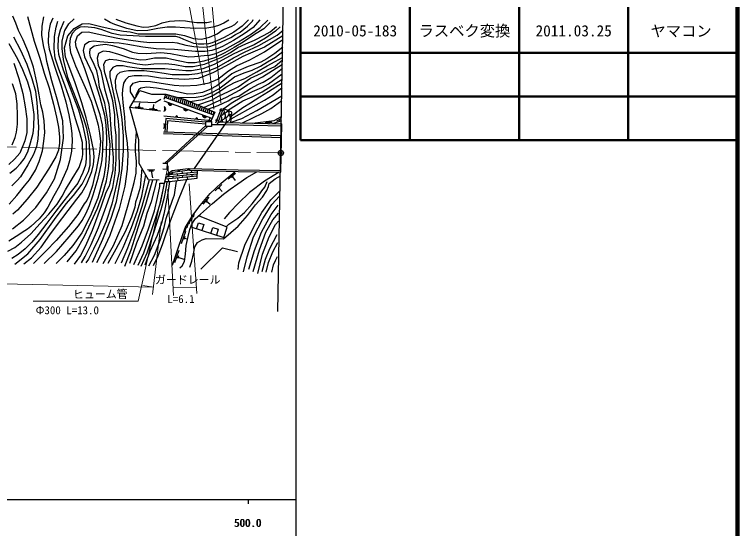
# Model space of a CAD drawing. Units: millimetres at full size, sheet at 1:1000; details may follow other scales. Extents: x 40000 to 680000, y 20000 to 380000.
# Drawn here: x 514522 to 680000, y 198357 to 315976 of the extents above; entities that cross this region are included whole.
import ezdxf
from ezdxf.enums import TextEntityAlignment as Align

# ---------------------------------------------------------------- set-up
doc = ezdxf.new("R2010")
doc.units = ezdxf.units.MM
doc.header["$LTSCALE"] = 1000
doc.header["$PDMODE"] = 32
doc.header["$PDSIZE"] = 500
doc.linetypes.add('CHAIN', pattern=[18.5, 12, -1.5, 3.5, -1.5])
for name, color, linetype, lineweight in [('M-BGD', 7, 'Continuous', 25), ('M-BMK', 2, 'CHAIN', 13), ('M-BMK-OTRS', 5, 'Continuous', 25), ('M-BMK-SRVR', 3, 'Continuous', 25), ('M-STR-HTXT', 7, 'Continuous', 13), ('M-STR-STR1', 1, 'Continuous', 25), ('M-TTL', 2, 'Continuous', 140), ('M-TTL-BAND', 7, 'Continuous', 25), ('M-TTL-FRAM', 2, 'Continuous', 50), ('M-TTL-LINE', 7, 'Continuous', 50)]:
    doc.layers.add(name, color=color, linetype=linetype, lineweight=lineweight)
doc.layers.add('M-OTRS', color=6, linetype='Continuous')
doc.layers.add('M-TTL-TXT', color=7, linetype='Continuous')
doc.styles.add('ＭＳ ゴシック', font='')
doc.styles.get('ＭＳ ゴシック').set_extended_font_data('MS Gothic')

msp = doc.modelspace()

# ---------------------------------------------------------------- hatches: boundary and pattern name
at = {"layer": 'M-BGD'}
for points in [[(548754, 294854), (548732, 293863, 0.82183)], [(550613, 295472), (549680, 295807, 0.82183)], [(554188, 294188), (553256, 294523, 0.82183)], [(558506, 292637), (557574, 292972, 0.82183)], [(551834, 292505), (551434, 292545, -0.4608), (551658, 292759, -0.4608)], [(556418, 292040), (556018, 292080, -0.4608), (556241, 292294, -0.4608)], [(548669, 290952), (548647, 289961, 0.82183)]]:
    msp.add_hatch(color=256, dxfattribs=at).paths.add_polyline_path(points)

# ---------------------------------------------------------------- linework, layer by layer
for p, q in [((542296, 297539), (542368, 297123)), ((548791, 296585), (549192, 297746)), ((560113, 292965), (548914, 296941)), ((549500, 297661), (549253, 296821)), ((549955, 297536), (549697, 296663)), ((550409, 297411), (550142, 296505)), ((550863, 297286), (550586, 296347)), ((551317, 297160), (551030, 296190)), ((551771, 297035), (551475, 296032)), ((552225, 296910), (551919, 295874)), ((552679, 296785), (552364, 295716)), ((553133, 296659), (552808, 295558)), ((553587, 296534), (553253, 295401)), ((554023, 296346), (553697, 295243)), ((547947, 293840), (540902, 294669)), ((542158, 294823), (543946, 294613)), ((542865, 294921), (543282, 294872)), ((543073, 294897), (543179, 295791)), ((546341, 294512), (546446, 295406)), ((559743, 292193), (548781, 296130)), ((554458, 296158), (554142, 295085)), ((554894, 295970), (554586, 294927)), ((555330, 295782), (555031, 294769)), ((555765, 295594), (555475, 294612)), ((556201, 295406), (555920, 294454)), ((556636, 295218), (556364, 294296)), ((557072, 295030), (556809, 294138)), ((557507, 294842), (557253, 293980)), ((557943, 294654), (557698, 293823)), ((545426, 294439), (547213, 294228)), ((546132, 294537), (546549, 294488)), ((558379, 294466), (558142, 293665)), ((558814, 294278), (558587, 293507)), ((559250, 294090), (559031, 293349)), ((559685, 293902), (559476, 293191)), ((560121, 293714), (559920, 293034)), ((560597, 291210), (561873, 294504)), ((548709, 292821), (559520, 291725)), ((559085, 291769), (559295, 292354)), ((563002, 291246), (561085, 291308)), ((571914, 291314), (573484, 291356)), ((572834, 291081), (572827, 291339)), ((575616, 291614), (573554, 290989)), ((574591, 291661), (575578, 292193)), ((575266, 291681), (575123, 291947)), ((548901, 281949), (558352, 290580)), ((549422, 281926), (558679, 290379)), ((559644, 290837), (562714, 290833)), ((548616, 288711), (575543, 287856)), ((548628, 289100), (575555, 288246)), ((544992, 280539), (546639, 280462)), ((545281, 280218), (546376, 280186)), ((545828, 280202), (546092, 278603)), ((556346, 279930), (549939, 279318)), ((550766, 279397), (550717, 279909)), ((552942, 279605), (552887, 280181)), ((554077, 279228), (554031, 279709)), ((555119, 279813), (555068, 280346)), ((556292, 278954), (549105, 278267)), ((556319, 279442), (549229, 278765)), ((549724, 278812), (549693, 279132)), ((549834, 277661), (549770, 278331)), ((550858, 278435), (550812, 278916)), ((551900, 279020), (551854, 279501)), ((552007, 277900), (551946, 278539)), ((553034, 278643), (552988, 279124)), ((554178, 278163), (554123, 278747)), ((555211, 278851), (555165, 279332)), ((565070, 279624), (563441, 278298)), ((564578, 278953), (564198, 278644)), ((564388, 278798), (565051, 277984)), ((561962, 277088), (560437, 275645)), ((561522, 276383), (561166, 276046)), ((561344, 276214), (562066, 275452)), ((559023, 274186), (557663, 272586)), ((558662, 273437), (558345, 273064)), ((558503, 273250), (559304, 272570)), ((553636, 266323), (552662, 263486)), ((553546, 265138), (553319, 264476)), ((553433, 264807), (553934, 264635)), ((552146, 261972), (551183, 259130)), ((552061, 260786), (551836, 260123)), ((551948, 260455), (553288, 260001))]:
    msp.add_line(p, q, dxfattribs=at)
for points in [[(513016, 261792), (514624, 262683), (516165, 263886), (518285, 265806), (520380, 268139), (522373, 270306), (524294, 272606), (525434, 274422), (526201, 275868), (527755, 278349), (529359, 280967), (530013, 282990), (530188, 283954), (530100, 286665), (529461, 289008), (528521, 292094), (527242, 296385), (526164, 299604), (524634, 303682), (523843, 305955), (523605, 308084), (523705, 310946), (524031, 313038), (524420, 314416)], [(523304, 315143), (522715, 313752), (522327, 311810), (522251, 309591), (522464, 308025), (523693, 304135), (525186, 299669), (526301, 296007), (526928, 293034), (527455, 290498), (527681, 288757), (527743, 286991), (527580, 284707), (527153, 282473), (526589, 280669), (524832, 276730), (523529, 274463), (522172, 271889), (521358, 270574), (520190, 269217), (518272, 267450), (517504, 266832), (516865, 266494), (514947, 265154), (513215, 264087)], [(513276, 272567), (515050, 274574), (516823, 276781), (517975, 278143), (519325, 280358), (520205, 282328), (520936, 284791), (521272, 286964), (521470, 288969), (521334, 291672), (521024, 293590), (520578, 295291), (520181, 297605), (519747, 300110), (518868, 303913), (517752, 307284), (516489, 310205), (515449, 312300), (514805, 314008), (514136, 315604)], [(514080, 266961), (516629, 268906), (519412, 271800), (521860, 275200), (523702, 278407), (525070, 282799), (525748, 287691), (525598, 291629), (524331, 296608), (523094, 300775), (521932, 305243), (521731, 306666), (521150, 308879), (520809, 311203), (520829, 313327), (521210, 315431)], [(517496, 315507), (519006, 309848), (520307, 305945), (521347, 302538), (522461, 299167), (523452, 295425), (524109, 292512), (524579, 290198), (524839, 287991), (524851, 286519), (524603, 284918), (523959, 283383), (522311, 280570), (519634, 276431), (517467, 273696), (515223, 271204), (514121, 270275)], [(514588, 258872), (517613, 261185), (520382, 264483), (523709, 269044), (526346, 272676), (528002, 274519), (530006, 277185), (531462, 280083), (531879, 281464), (531865, 283278), (531606, 287069), (531059, 289881), (530382, 292098), (528768, 296263), (527155, 300572), (526766, 301565), (525742, 305689), (525440, 308179), (525469, 309941), (526031, 312287), (526967, 313798), (528220, 314950)], [(568103, 314766), (566629, 313266), (564728, 311933), (562491, 310723), (560830, 309945), (559803, 309497), (558934, 309261), (557829, 309155), (556539, 309155), (555565, 309340), (553301, 310260), (552314, 310721), (551418, 310905), (544514, 310906), (540276, 311130), (538728, 311237), (536872, 311632), (534371, 312527), (532884, 312882), (530617, 313118), (529525, 313092), (528551, 312513), (527708, 311606), (527286, 310496), (527155, 309023), (527379, 307308), (528485, 304226), (531026, 298592), (532040, 296153), (533067, 292885), (533647, 290685), (534002, 288830), (534200, 286878), (534002, 284483), (533567, 282334), (533172, 279979), (532869, 278885), (532356, 276859), (531551, 274409), (531064, 273383), (530509, 272654), (529062, 270246), (526877, 267457), (524057, 264295), (521712, 261803), (518843, 259014)], [(521321, 258962), (524112, 261727), (527008, 265081), (529210, 267639), (530026, 268810), (530961, 270537), (531672, 272261), (532541, 274699), (533661, 278518), (534372, 281495), (534570, 282705), (534741, 284907), (534846, 288880), (534702, 290740), (534122, 293029), (532476, 298075), (530605, 303528), (529578, 306255), (528616, 308602), (528498, 309733), (528919, 311114), (529946, 311904), (531367, 311982), (534530, 311353), (538204, 310590), (540604, 310155), (543329, 309760), (545501, 309563), (550640, 309615), (551759, 309471), (553707, 308958), (555563, 308681), (557748, 308523), (559224, 308682), (560935, 309234), (564032, 310696), (565087, 311409), (566206, 311948), (567827, 313319), (568998, 314450), (569182, 314818)], [(570698, 314747), (569184, 313024), (567113, 311534), (564652, 309995), (562121, 308624), (561028, 308164), (559659, 307730), (558133, 307480), (555948, 307480), (553506, 307703), (551137, 307966), (546977, 308124), (543924, 308466), (540440, 309086), (538453, 309441), (535873, 309573), (534043, 309744), (532609, 309876), (531608, 309731), (530569, 309007), (530253, 307758), (530555, 306311), (532345, 302385), (533951, 297276), (535097, 292929), (535452, 290647), (535597, 287766), (535544, 283931), (535333, 281413), (534951, 278914), (533567, 273974), (531816, 269725), (529958, 266007), (527852, 263100), (525915, 260791), (524085, 259015)], [(526585, 259368), (528640, 261897), (530548, 265239), (532024, 268414), (533513, 271655), (534646, 274789), (535569, 277911), (536043, 280639), (536240, 282862), (536424, 286238), (536148, 288921), (535845, 292000), (535240, 295651), (534318, 298433), (533989, 299301), (533752, 301235), (533341, 303072), (532565, 305033), (531959, 306203), (531775, 307098), (531867, 308150), (532776, 308769), (534131, 309058), (535329, 309163), (536927, 308888), (539401, 308164), (541547, 307348), (542731, 307098), (544752, 307058), (547990, 307243), (550227, 307045), (552583, 306611), (554443, 306308), (555746, 306321), (557958, 306558), (559122, 306664), (560609, 307058), (562662, 307992), (565812, 309680), (568763, 311551), (570750, 312972), (572488, 314695)], [(563611, 314672), (562453, 314001), (561203, 313436), (559913, 313107), (558550, 312855), (556062, 312789), (553430, 312934), (551384, 313079), (549436, 313066), (547303, 312750), (545040, 312329), (542631, 312237), (540218, 312778), (537520, 313660), (536414, 314147), (535164, 314896)], [(537757, 314923), (540021, 314028), (542495, 313344), (544009, 313107), (545250, 313173), (546842, 313489), (548317, 314068), (550001, 314475), (552258, 314593), (553627, 314501), (555048, 314278), (556233, 314133), (558563, 314120), (559589, 314383)], [(525815, 314403), (524951, 312359), (524505, 310660), (524418, 308401), (524619, 306884), (525642, 303272), (527011, 299693), (527977, 297313), (529143, 294161), (529993, 291191), (530584, 288729), (530958, 286812), (530944, 282921), (530785, 281508), (530194, 279795), (529026, 277388), (527211, 275056), (525279, 272632), (523969, 270991), (521950, 268237), (519961, 265656), (518506, 263915), (516980, 262360), (515338, 261094), (513927, 260158)], [(516684, 258949), (518408, 260317), (520634, 262741), (522608, 265583), (524125, 267626), (526799, 271155), (528801, 273685), (529959, 275185), (531093, 277190), (532212, 280084), (532621, 281614), (532779, 283416), (532621, 285065), (531897, 288341), (530962, 292359), (529934, 295759), (528393, 300356), (527194, 303622), (526178, 306192), (526007, 308310), (526706, 311075), (528180, 312745), (530026, 313827), (531514, 313932), (534291, 313248), (537375, 312511), (539507, 312156), (541034, 312025), (542811, 311577), (551478, 311551), (553404, 311156), (555510, 310511), (557301, 310301), (559143, 310748), (560937, 311512), (562253, 312525), (564096, 313249), (564967, 313646), (565625, 314330)], [(573012, 314105), (571587, 312720), (569429, 311365), (566849, 309654), (564793, 308440), (562674, 307164), (560276, 306031), (557867, 305294), (555906, 304886), (554168, 304926), (550562, 305702), (549237, 305941), (546605, 305967), (544696, 305586), (543327, 305493), (540945, 305941), (538405, 306796), (536371, 307442), (534792, 307587), (533765, 307034), (533436, 305956), (533713, 304410), (534253, 303002), (535148, 298958), (536084, 295427), (536320, 293096), (536544, 289754), (536887, 285999), (537084, 283192), (537057, 280456), (536173, 276726), (535463, 275253), (534395, 272142), (532275, 266572), (530814, 263073), (529651, 260854), (528177, 258881)], [(529894, 259162), (530723, 260570), (532093, 263374), (533740, 267260), (534898, 270378), (535898, 273101), (537006, 276423), (537573, 279585), (537784, 282774), (537797, 288344), (537494, 290712), (537468, 293033), (537007, 296190), (535940, 300116), (535097, 302950), (534965, 304608), (535426, 305437), (536334, 305752), (537927, 305568), (542586, 304687), (544468, 304489), (546412, 304661), (549149, 304727), (551229, 304503), (553559, 304056), (555421, 304057), (558014, 304570), (561845, 306135), (563994, 307311), (565679, 308443), (567443, 309219), (569483, 310127), (571642, 311271), (573037, 312021), (574458, 313231)], [(575316, 313123), (574293, 312159), (572002, 310523), (569353, 309010), (566702, 307891), (564572, 306927), (562222, 305572), (560261, 304542), (557622, 303534), (555004, 303115), (553734, 303056), (548942, 303534), (543570, 303573), (540395, 304018), (539409, 304209), (537838, 304196), (537013, 303868), (536357, 302891), (536311, 301674), (536816, 299557), (537418, 296766), (537962, 293576), (538230, 291551), (538381, 289516), (538394, 285364), (538481, 280099), (537863, 277113), (536794, 272606), (535529, 268627), (533777, 264674), (532579, 262280), (531447, 260017), (530881, 259136)], [(532374, 259295), (534731, 264538), (536672, 269353), (537869, 273172), (538669, 277229), (539163, 280744), (539486, 284790), (539468, 288166), (539163, 291966), (538706, 295182), (537717, 299076), (537609, 300930), (538061, 302157), (538703, 302791), (539632, 303033), (540588, 303138), (544186, 303127), (546721, 302858), (548770, 302512), (550612, 302211), (554509, 302204), (556430, 302453), (558860, 303108), (560798, 303880), (563334, 305290), (564653, 306090), (567193, 307346), (570461, 308860), (572853, 310249), (574609, 311258), (575989, 312357)], [(514285, 310827), (515895, 307840), (517368, 304631), (518483, 301351), (519301, 298462), (519623, 295722), (519895, 292603), (520056, 290136), (519895, 287476), (519572, 285737), (518878, 283918), (517614, 281573), (515868, 278789), (515172, 277969), (513884, 276744)], [(575966, 311077), (571744, 308482), (568545, 307102), (566793, 306322), (562818, 304112), (560110, 302720), (558027, 301855), (556552, 301322), (553523, 301074), (547945, 301426), (545200, 301832), (543645, 301950), (541904, 301939), (540632, 301672), (539948, 301053), (539446, 300220), (539211, 298839), (539168, 297643), (539360, 295838), (539691, 292471), (539875, 289732), (540326, 286511), (540476, 283948), (540347, 280556), (539771, 276691), (538477, 271516), (536331, 265399), (534843, 262124), (533294, 259176)], [(542085, 296648), (541116, 298285), (541041, 299438), (541671, 300282), (543253, 300709), (545657, 300645), (551067, 299834), (553249, 299664), (556253, 299825), (559117, 300369), (561029, 301170), (563469, 303063), (565351, 304261), (568409, 305588), (571755, 307446), (575951, 310229)], [(513451, 279643), (514912, 280818), (515917, 281872), (516709, 282961), (517552, 284550), (518208, 286592), (518791, 288823), (518965, 290284), (519015, 293059), (518755, 295225), (518285, 298089), (517579, 300489), (516464, 303317), (515275, 305768), (513341, 309292)], [(575920, 308507), (574115, 307028), (572279, 305840), (570890, 305038), (568005, 304067), (565149, 302849), (564301, 302355), (562229, 300731), (560856, 299683), (559267, 298788), (557523, 298141), (555625, 297801), (554123, 297770), (550790, 298480), (547041, 299081), (544827, 299328), (543453, 299128), (542913, 298758), (542296, 297539)], [(552084, 296949), (556116, 297029), (557891, 297337), (559526, 298046), (561257, 298989), (563155, 300331), (564883, 301672), (567079, 302586), (568930, 303234), (570797, 304175), (572418, 305116), (574254, 306195), (575902, 307494)], [(514358, 304816), (515510, 301311), (516414, 297870), (516996, 294844), (517330, 292104), (517318, 288948), (516885, 287030), (515718, 284264), (514553, 282837), (513241, 281636)], [(554760, 296028), (557648, 296518), (559607, 297258), (561413, 298368), (562878, 299340), (564869, 300373), (567230, 301360), (569965, 302847), (572388, 304235), (574208, 305222), (575877, 306119)], [(556459, 295295), (559604, 296406), (561252, 297258), (563516, 298376), (565693, 299434), (568546, 301433), (571046, 302580), (572614, 303393), (574076, 304108), (575868, 305606)], [(557876, 294683), (563077, 297078), (566029, 298636), (567899, 299964), (571262, 301734), (575850, 304641)], [(558769, 294297), (561158, 295111), (563405, 296193), (564520, 296882), (565865, 297308), (566636, 297833), (568539, 299046), (570392, 300046), (571458, 300488), (573213, 301587), (575833, 303677)], [(562379, 294399), (564114, 295699), (566541, 297158), (568985, 298388), (571101, 299290), (572643, 300109), (575810, 302389)], [(563278, 294013), (566787, 296208), (568936, 297158), (571199, 298306), (575788, 301174)], [(513960, 286171), (514690, 287854), (514951, 289045), (515211, 290901), (515223, 292770), (515150, 295564), (514803, 297792), (514073, 300081)], [(564198, 292810), (566804, 294667), (568575, 295781), (570707, 297093), (572626, 298322), (575773, 300364)], [(547604, 278095), (545190, 278175), (543059, 281876), (542973, 287270), (540902, 294669), (543234, 298572), (545890, 297755), (549192, 297746), (553587, 296534), (560411, 293589), (559520, 291725), (559528, 291514)], [(564142, 292110), (571774, 296388), (573709, 297568), (575754, 299293)], [(541724, 296044), (546702, 295838), (548007, 296602)], [(564081, 291350), (566558, 292175), (569953, 294027), (575719, 297369)], [(566690, 291156), (569264, 292402), (571164, 293308), (573201, 294437), (575700, 296293)], [(564070, 291220), (564261, 293592), (562248, 294455), (560910, 290835)], [(558352, 291370), (549144, 292183), (548914, 289091)], [(558352, 290902), (549574, 291677), (549381, 289076)], [(569011, 291100), (573946, 291728), (575634, 292597)], [(534843, 258964), (537180, 263084), (539133, 267665), (540533, 272416), (541916, 277560), (542362, 279702), (542468, 282443), (542235, 284648), (542214, 286032), (542478, 289041)], [(548473, 281968), (549455, 281924), (549397, 280540), (548442, 280548)], [(543672, 280812), (543253, 276392), (542574, 274102), (542234, 273063), (542043, 271892), (541300, 269601), (539879, 266229), (537752, 262273), (535906, 258986)], [(556366, 280305), (556262, 278417), (549972, 277652), (548967, 277718)], [(549233, 278783), (550729, 279918), (554609, 280391)], [(549375, 279349), (550587, 280269), (554299, 280721)], [(550697, 258631), (552089, 262738), (553602, 267150), (555365, 270029), (556998, 272267), (559324, 275004), (561802, 277350), (564986, 279943)], [(552359, 257987), (552902, 258492), (553414, 259445), (553641, 261104), (553808, 263151), (554264, 265195), (554639, 266784), (555064, 267832), (555884, 269211), (557111, 270272), (559842, 272756), (562398, 274895), (563903, 276036), (565659, 277263), (567735, 278653), (569955, 279947)], [(575124, 279866), (571782, 277832), (568301, 275235), (565801, 272803), (563769, 270652), (562526, 269209)], [(537540, 258986), (539413, 262642), (541302, 267201), (542681, 271019), (543680, 274397), (544563, 279264)], [(545350, 278170), (543680, 272064), (541957, 266777), (540408, 262528), (538943, 259049)], [(539750, 258350), (541256, 262125), (542405, 265822), (543553, 269392), (544593, 272573), (545526, 275754), (546201, 278141)], [(547104, 278111), (545802, 273082), (544846, 270469), (544083, 267521), (542489, 263676), (540876, 258989)], [(553868, 278126), (552160, 273859), (550178, 268647), (548332, 263268), (547370, 260683), (546261, 258488)], [(547777, 277407), (548873, 277341), (549233, 278783)], [(554661, 258124), (555092, 259544), (555469, 261202), (555792, 262805), (556429, 263777), (557462, 264401), (558420, 264692), (562382, 264670), (565722, 267521), (567887, 269993), (569655, 272390), (571260, 274194), (572290, 275694), (572691, 276616), (572798, 277338), (574215, 278380), (575390, 279075)], [(541874, 258777), (543786, 263064), (545165, 266924), (546546, 271066), (547246, 274120), (547755, 276622), (547777, 277407)], [(542831, 258647), (544104, 261447), (545335, 264925), (546992, 269980), (547982, 273193), (548873, 277341)], [(543547, 258422), (544897, 261469), (546435, 266060), (548127, 271315), (548883, 274169), (549344, 276554), (549473, 277685)], [(549972, 277652), (549501, 274153), (548735, 270266), (548146, 268203), (547195, 265438), (545496, 261707), (544327, 258594)], [(545249, 258447), (546567, 260883), (547882, 264299), (548814, 267232), (549255, 269300), (550688, 273491), (551140, 274692), (551599, 277850)], [(562945, 267421), (563565, 268029), (565615, 269357), (567174, 270639), (568896, 272622), (570519, 274720), (571144, 275625), (571816, 276445), (572374, 277756)], [(565704, 257611), (565897, 259153), (567247, 263228), (569285, 267386), (571131, 270691), (573170, 273582), (575153, 275564)], [(566944, 257088), (567742, 260502), (569258, 265073), (571379, 269204), (573445, 272480), (575181, 274435)], [(568156, 257694), (569451, 261989), (571076, 266147), (573280, 270195), (574878, 272343)], [(554874, 267363), (562423, 264914), (563222, 267312), (556668, 269890)], [(569143, 257188), (570580, 262127), (572040, 266147), (573638, 269011), (574933, 270498)], [(556148, 266949), (556631, 268286), (557858, 267901), (557416, 266538)], [(570209, 256711), (571282, 261156), (572838, 265077), (574285, 267906), (574953, 268699)], [(559465, 265874), (559948, 267211), (561175, 266825), (560733, 265462)], [(571204, 257193), (571935, 259975), (572946, 262400), (574610, 265618)], [(572154, 256988), (572695, 259193), (573661, 261654), (574828, 263799)], [(557159, 257704), (562112, 262600), (565600, 261761)], [(573455, 256994), (573814, 258665), (574233, 259710), (574720, 260603)]]:
    msp.add_lwpolyline(points, dxfattribs=at)
msp.add_lwpolyline([(558352, 291514), (559644, 291514), (559644, 290379), (558352, 290379)], close=True, dxfattribs=at)
for centre in [(561722, 294115), (560819, 291783), (549867, 279534), (552157, 280309), (554316, 280571)]:
    msp.add_circle(centre, 150, dxfattribs=at)
for centre, radius, start, end in [((548645, 294361), 505, 279.92181, 77.58001), ((550180, 295732), 505, 171.41253, 329.07072), ((553755, 294448), 505, 171.41253, 329.07072), ((558073, 292897), 505, 171.41253, 329.07072), ((561674, 293767), 889, 269.41353, 50.02801), ((561937, 292778), 889, 269.41353, 50.02801), ((562517, 294348), 889, 269.41353, 336.2856), ((562780, 293358), 889, 269.41353, 40.62908), ((563043, 292369), 889, 269.41353, 50.02801), ((563623, 293939), 889, 269.41353, 313.68264), ((551637, 292556), 203, 345.24937, 183.17275), ((556221, 292092), 203, 345.24937, 183.17275), ((561094, 292197), 889, 269.41353, 50.02801), ((561357, 291207), 889, 4.07163, 50.02801), ((562200, 291788), 889, 322.61113, 50.02801), ((562462, 290799), 889, 29.78592, 50.02801), ((563886, 292950), 889, 269.41353, 286.67699), ((563306, 291379), 889, 24.72354, 50.02801), ((548560, 290459), 505, 279.92181, 77.58001), ((555091, 270190), 586, 271.36309, 21.09306), ((554065, 268553), 586, 273.65577, 23.38573), ((554642, 269325), 540, 265.95324, 31.08826), ((553128, 266805), 586, 286.30589, 36.03586), ((553640, 267689), 540, 265.95324, 31.08826)]:
    msp.add_arc(centre, radius, start, end, dxfattribs=at)
at = {"layer": 'M-BMK'}
msp.add_lwpolyline([(277345, 303038), (330829, 297448), (376361, 293108), (392102, 291453), (420526, 288990), (446909, 287389), (475877, 286479), (479400, 286398), (551531, 284772), (575484, 284288)], dxfattribs=at)
at = {"layer": 'M-BMK-OTRS'}
msp.add_line((574832, 248042), (576174, 322634), dxfattribs=at)
at = {"layer": 'M-BMK-SRVR'}
msp.add_circle((575484, 284288), 600, dxfattribs=at)
at = {"layer": 'M-OTRS'}
msp.add_point((575484, 284288), dxfattribs=at)
at = {"layer": 'M-STR-HTXT'}
for p, q in [((557968, 299907), (552788, 327168)), ((559482, 321040), (561784, 295700)), ((560126, 294271), (557260, 320756)), ((549703, 281352), (549751, 278898)), ((556233, 252128), (554517, 277247)), ((549632, 276024), (550924, 251640)), ((548103, 268519), (546105, 251896)), ((546308, 253586), (543885, 253982)), ((550828, 253445), (556137, 253524))]:
    msp.add_line(p, q, dxfattribs=at)
for points in [[(518834, 250370), (542806, 250370), (549703, 281352)], [(432180, 256786), (457796, 255550), (480660, 254950), (515190, 254284), (546308, 253586)]]:
    msp.add_lwpolyline(points, dxfattribs=at)
at = {"layer": 'M-STR-STR1'}
for p, q in [((563002, 291246), (555664, 280727)), ((563002, 291246), (575745, 290936)), ((562714, 290833), (575735, 290516)), ((575481, 279860), (575745, 290936)), ((554620, 280760), (554608, 280360))]:
    msp.add_line(p, q, dxfattribs=at)
for points in [[(554608, 280360), (565739, 280013), (575481, 279860)], [(554620, 280760), (565749, 280413), (575490, 280260)]]:
    msp.add_lwpolyline(points, dxfattribs=at)
at = {"layer": 'M-TTL'}
msp.add_line((680000, 20000), (680000, 380000), dxfattribs=at)
at = {"layer": 'M-TTL-BAND'}
for p, q in [((579000, 20000), (579000, 370000)), ((40000, 205000), (579000, 205000)), ((568000, 205000), (568000, 204000))]:
    msp.add_line(p, q, dxfattribs=at)
at = {"layer": 'M-TTL-FRAM'}
for p, q in [((580000, 347197), (580000, 287197)), ((580000, 287197), (680000, 287197))]:
    msp.add_line(p, q, dxfattribs=at)
at = {"layer": 'M-TTL-LINE'}
for p, q in [((605000, 347197), (605000, 287197)), ((630000, 347197), (630000, 287197)), ((655000, 347197), (655000, 287197)), ((580000, 307197), (680000, 307197)), ((580000, 297197), (680000, 297197))]:
    msp.add_line(p, q, dxfattribs=at)

# ---------------------------------------------------------------- texts
at = {"layer": 'M-STR-HTXT', "style": 'ＭＳ ゴシック'}
for s, rotation, p in [('ガードレール', 0.11, (546684, 253797)), ('ヒューム管', 0.513, (527922, 250443)), ('L=6.1', 0.308, (549514, 249386)), ('Φ300 L=13.0', 359.898, (519381, 246850))]:
    msp.add_text(s, height=1833, rotation=rotation, dxfattribs=at).set_placement(p, align=Align.BOTTOM_LEFT)
at = {"layer": 'M-TTL-BAND', "style": 'ＭＳ ゴシック'}
for p in [(567844, 198195), (568000, 198195)]:
    msp.add_text('500.0', height=1833, dxfattribs=at).set_placement(p, align=Align.BOTTOM_CENTER)
at = {"layer": 'M-TTL-TXT', "style": 'ＭＳ ゴシック'}
for s, p in [('2010-05-183', (592500, 312245)), ('ラスベク変換', (617500, 312245)), ('2011.03.25', (642500, 312245)), ('ヤマコン', (667077, 312189))]:
    msp.add_text(s, height=2566, dxfattribs=at).set_placement(p, align=Align.MIDDLE_CENTER)

doc.saveas('drawing.dxf')
